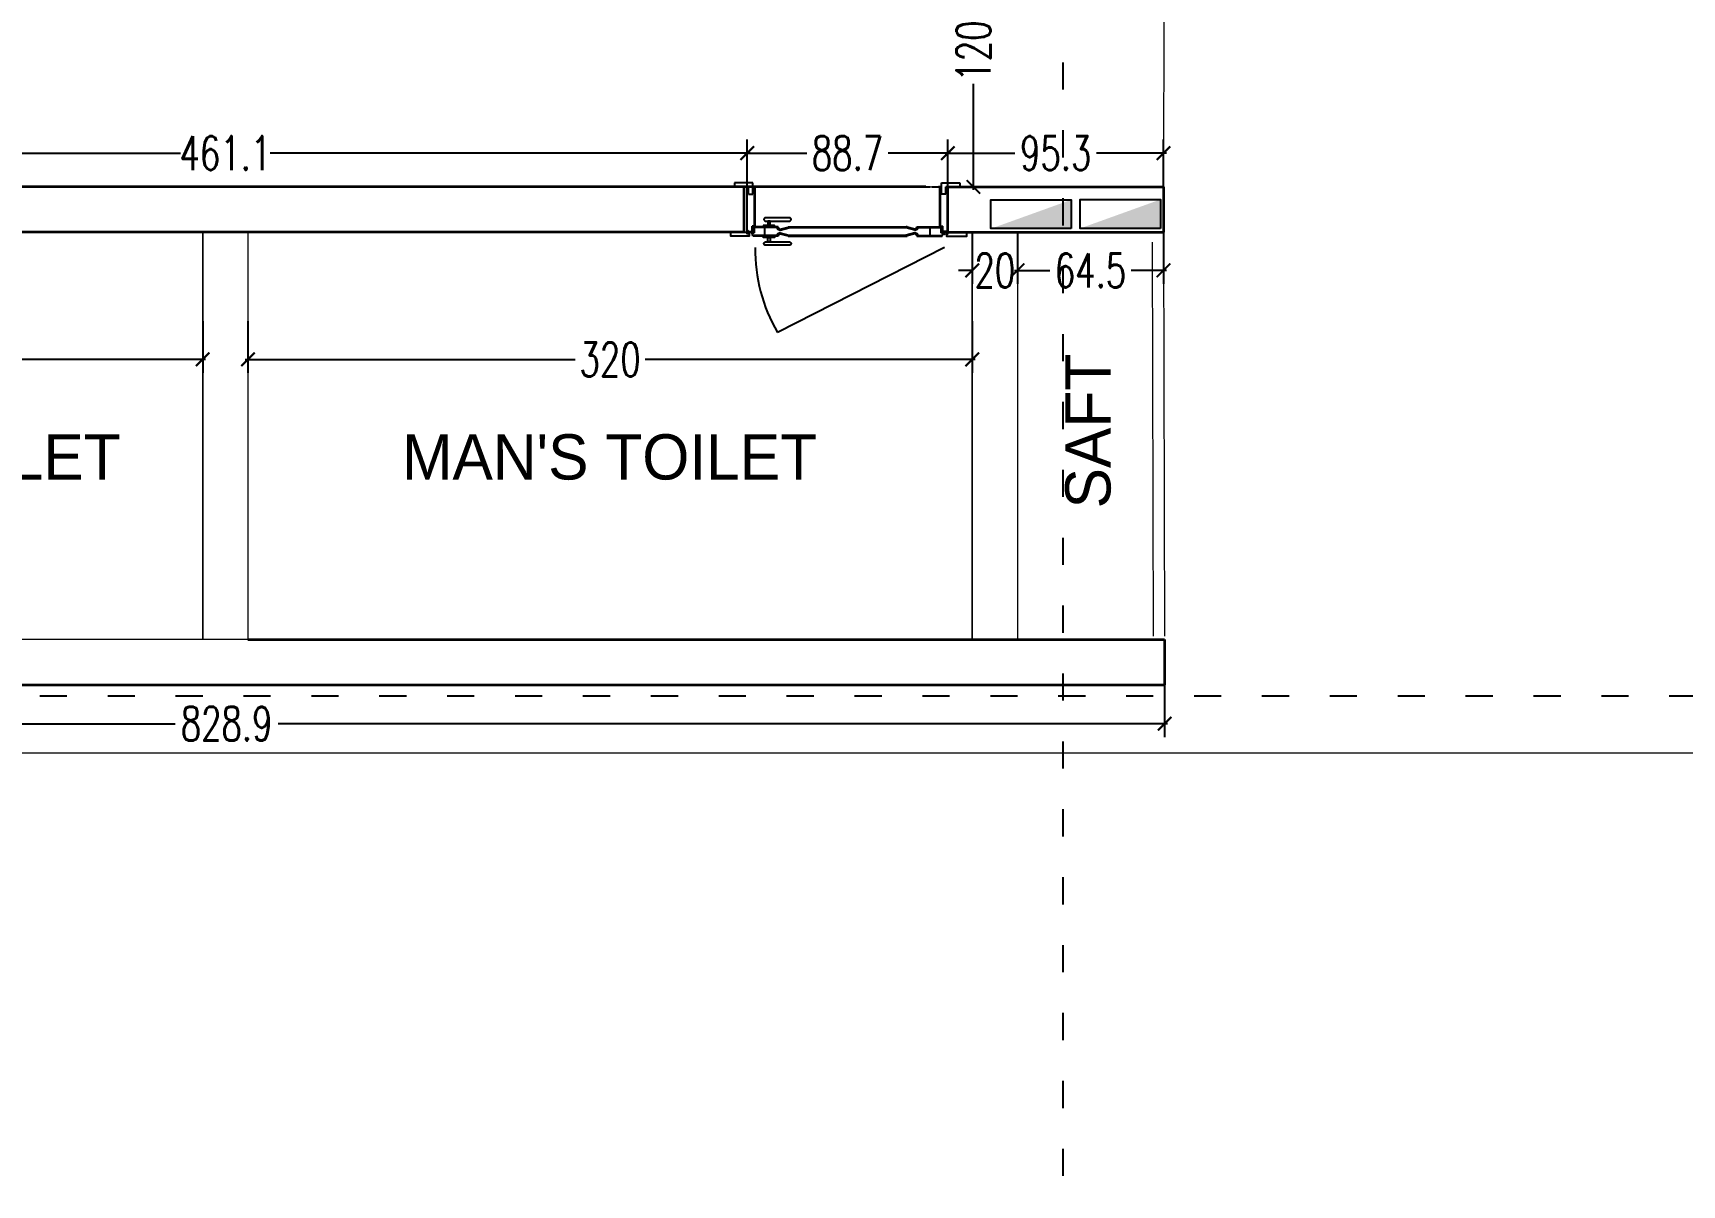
# Model space of a CAD drawing. Header units: centimetres. Extents: x -3207095 to 15275363, y -32656 to 4798027.
# Drawn here: x 699835 to 700564, y 4437864 to 4438373 of the extents above; entities that cross this region are included whole.
import ezdxf

# ---------------------------------------------------------------- set-up
doc = ezdxf.new("R2010")
doc.units = ezdxf.units.CM
for name, pattern in [('ACAD_ISO03W100', [30, 12, -18]), ('DUZ', [500, 500]), ('HIDDEN', [0.375, 0.25, -0.125])]:
    doc.linetypes.add(name, pattern=pattern)
doc.layers.get('0').update_dxf_attribs({"color": 1, "linetype": 'DUZ'})
for name, color, linetype in [('a-door', 2, 'Continuous'), ('DIM', 1, 'DUZ'), ('GOLGE', 8, 'HIDDEN'), ('LOGO', 7, 'Continuous'), ('Power_Legend$0$SMC-EL-DB', 170, 'Continuous')]:
    doc.layers.add(name, color=color, linetype=linetype)
doc.layers.add('DUVAR', color=7, linetype='Continuous', lineweight=35)
doc.layers.add('iç duvar', color=7, linetype='Continuous', lineweight=50)
doc.styles.add('DIM', font='ROMANSTW.SHX', dxfattribs={"width": 0.7})
doc.dimstyles.new('1_100', dxfattribs={"dimtxt": 15, "dimasz": 6, "dimexe": 6, "dimexo": 0, "dimgap": 2, "dimtad": 0, "dimdec": 1, "dimzin": 11, "dimdsep": 46, "dimtxsty": 'DIM', "dimblk": 'ARCHTICK', "dimcen": 3, "dimdle": 1.25, "dimclrt": 2, "dimadec": 0, "dimazin": 0, "dimtfac": 1.25, "dimtdec": 1, "dimtix": 1, "dimtofl": 0, "dimtmove": 1, "dimatfit": 3, "dimldrblk": 'ARCHTICK', "dimfxl": 20, "dimfxlon": 1, "dimtolj": 1, "dimtzin": 0, "dimarcsym": 0})

# ---------------------------------------------------------------- blocks, each defined once
blk = doc.blocks.new('_ArchTick')
at = {"color": 0, "linetype": 'ByBlock', "const_width": 0.15}
blk.add_lwpolyline([(-0.5, -0.5), (0.5, 0.5)], dxfattribs=at)
blk = doc.blocks.new('*D5125')
at = {"layer": 'Defpoints', "color": 0, "linetype": 'Continuous', "lineweight": 5, "transparency": 16777216}
for p in [(700265.1, 4438424.58), (700250.63, 4438304.58), (700265.1, 4438304.58)]:
    blk.add_point(p, dxfattribs=at)
at = {"layer": 'DIM', "color": 0, "linetype": 'Continuous', "lineweight": -2, "transparency": 16777216}
for p, q in [((700250.63, 4438425.83), (700250.63, 4438379.08)), ((700265.1, 4438424.58), (700244.63, 4438424.58)), ((700250.63, 4438303.33), (700250.63, 4438350.08)), ((700265.1, 4438304.58), (700244.63, 4438304.58))]:
    blk.add_line(p, q, dxfattribs=at)
at = {"layer": 'DIM', "color": 0, "linetype": 'Continuous', "lineweight": -2, "transparency": 16777216, "xscale": 6, "yscale": 6, "zscale": 6}
for p, rotation in [((700250.63, 4438424.58), 90), ((700250.63, 4438304.58), 270)]:
    blk.add_blockref('_ArchTick', p, dxfattribs=dict(at, rotation=rotation))
at = {"layer": 'DIM', "color": 2, "linetype": 'Continuous', "lineweight": 5, "transparency": 16777216, "insert": (700250.63, 4438364.58), "char_height": 15, "attachment_point": 5, "rotation": 90, "style": 'DIM'}
blk.add_mtext('\\A1;120', dxfattribs=at)
blk = doc.blocks.new('*D5144')
at = {"layer": 'Defpoints', "color": 0, "linetype": 'Continuous', "lineweight": 5, "transparency": 16777216}
for p in [(699590.1, 4438245.24), (699910.1, 4438245.24), (699910.1, 4438228.37)]:
    blk.add_point(p, dxfattribs=at)
at = {"layer": 'DIM', "color": 0, "linetype": 'Continuous', "lineweight": -2, "transparency": 16777216}
for p, q in [((699590.1, 4438245.24), (699590.1, 4438222.37)), ((699910.1, 4438245.24), (699910.1, 4438222.37)), ((699588.85, 4438228.37), (699734.6, 4438228.37)), ((699911.35, 4438228.37), (699765.6, 4438228.37))]:
    blk.add_line(p, q, dxfattribs=at)
at = {"layer": 'DIM', "color": 0, "linetype": 'Continuous', "lineweight": -2, "transparency": 16777216, "xscale": 6, "yscale": 6, "zscale": 6, "rotation": 180}
blk.add_blockref('_ArchTick', (699590.1, 4438228.37), dxfattribs=at)
at = {"layer": 'DIM', "color": 0, "linetype": 'Continuous', "lineweight": -2, "transparency": 16777216, "xscale": 6, "yscale": 6, "zscale": 6}
blk.add_blockref('_ArchTick', (699910.1, 4438228.37), dxfattribs=at)
at = {"layer": 'DIM', "color": 2, "linetype": 'Continuous', "lineweight": 5, "transparency": 16777216, "insert": (699750.1, 4438228.37), "char_height": 15, "attachment_point": 5, "style": 'DIM'}
blk.add_mtext('\\A1;320', dxfattribs=at)
blk = doc.blocks.new('*D5145')
at = {"layer": 'Defpoints', "color": 0, "linetype": 'Continuous', "lineweight": 5, "transparency": 16777216}
for p in [(700250.1, 4438284.58), (700270.1, 4438284.58), (700270.1, 4438267.7)]:
    blk.add_point(p, dxfattribs=at)
at = {"layer": 'DIM', "color": 0, "linetype": 'Continuous', "lineweight": -2, "transparency": 16777216}
for p, q in [((700250.1, 4438284.58), (700250.1, 4438261.7)), ((700270.1, 4438284.58), (700270.1, 4438261.7)), ((700250.1, 4438267.7), (700244.1, 4438267.7)), ((700270.1, 4438267.7), (700276.1, 4438267.7))]:
    blk.add_line(p, q, dxfattribs=at)
at = {"layer": 'DIM', "color": 0, "linetype": 'Continuous', "lineweight": -2, "transparency": 16777216, "xscale": 6, "yscale": 6, "zscale": 6}
blk.add_blockref('_ArchTick', (700250.1, 4438267.7), dxfattribs=at)
at = {"layer": 'DIM', "color": 0, "linetype": 'Continuous', "lineweight": -2, "transparency": 16777216, "xscale": 6, "yscale": 6, "zscale": 6, "rotation": 180}
blk.add_blockref('_ArchTick', (700270.1, 4438267.7), dxfattribs=at)
at = {"layer": 'DIM', "color": 2, "linetype": 'Continuous', "lineweight": 5, "transparency": 16777216, "insert": (700260.1, 4438267.7), "char_height": 15, "attachment_point": 5, "style": 'DIM'}
blk.add_mtext('\\A1;20', dxfattribs=at)
blk = doc.blocks.new('*D5146')
at = {"layer": 'Defpoints', "color": 0, "linetype": 'Continuous', "lineweight": 5, "transparency": 16777216}
for p in [(700270.1, 4438284.58), (700334.62, 4438284.58), (700334.62, 4438267.7)]:
    blk.add_point(p, dxfattribs=at)
at = {"layer": 'DIM', "color": 0, "linetype": 'Continuous', "lineweight": -2, "transparency": 16777216}
for p, q in [((700270.1, 4438284.58), (700270.1, 4438261.7)), ((700334.62, 4438284.58), (700334.62, 4438261.7)), ((700268.85, 4438267.7), (700284.36, 4438267.7)), ((700335.87, 4438267.7), (700320.36, 4438267.7))]:
    blk.add_line(p, q, dxfattribs=at)
at = {"layer": 'DIM', "color": 0, "linetype": 'Continuous', "lineweight": -2, "transparency": 16777216, "xscale": 6, "yscale": 6, "zscale": 6, "rotation": 180}
blk.add_blockref('_ArchTick', (700270.1, 4438267.7), dxfattribs=at)
at = {"layer": 'DIM', "color": 0, "linetype": 'Continuous', "lineweight": -2, "transparency": 16777216, "xscale": 6, "yscale": 6, "zscale": 6}
blk.add_blockref('_ArchTick', (700334.62, 4438267.7), dxfattribs=at)
at = {"layer": 'DIM', "color": 2, "linetype": 'Continuous', "lineweight": 5, "transparency": 16777216, "insert": (700302.36, 4438267.7), "char_height": 15, "attachment_point": 5, "style": 'DIM'}
blk.add_mtext('\\A1;64.5', dxfattribs=at)
blk = doc.blocks.new('*D5147')
at = {"layer": 'Defpoints', "color": 0, "linetype": 'Continuous', "lineweight": 5, "transparency": 16777216}
for p in [(700334.62, 4438319.51), (700239.32, 4438304.58), (700334.62, 4438304.58)]:
    blk.add_point(p, dxfattribs=at)
at = {"layer": 'DIM', "color": 0, "linetype": 'Continuous', "lineweight": -2, "transparency": 16777216}
for p, q in [((700239.32, 4438304.58), (700239.32, 4438325.51)), ((700334.62, 4438304.58), (700334.62, 4438325.51)), ((700238.07, 4438319.51), (700268.97, 4438319.51)), ((700335.87, 4438319.51), (700304.97, 4438319.51))]:
    blk.add_line(p, q, dxfattribs=at)
at = {"layer": 'DIM', "color": 0, "linetype": 'Continuous', "lineweight": -2, "transparency": 16777216, "xscale": 6, "yscale": 6, "zscale": 6, "rotation": 180}
blk.add_blockref('_ArchTick', (700239.32, 4438319.51), dxfattribs=at)
at = {"layer": 'DIM', "color": 0, "linetype": 'Continuous', "lineweight": -2, "transparency": 16777216, "xscale": 6, "yscale": 6, "zscale": 6}
blk.add_blockref('_ArchTick', (700334.62, 4438319.51), dxfattribs=at)
at = {"layer": 'DIM', "color": 2, "linetype": 'Continuous', "lineweight": 5, "transparency": 16777216, "insert": (700286.97, 4438319.51), "char_height": 15, "attachment_point": 5, "style": 'DIM'}
blk.add_mtext('\\A1;95.3', dxfattribs=at)
blk = doc.blocks.new('*D5148')
at = {"layer": 'Defpoints', "color": 0, "linetype": 'Continuous', "lineweight": 5, "transparency": 16777216}
for p in [(700150.67, 4438319.51), (700150.67, 4438304.58), (700239.32, 4438304.58)]:
    blk.add_point(p, dxfattribs=at)
at = {"layer": 'DIM', "color": 0, "linetype": 'Continuous', "lineweight": -2, "transparency": 16777216}
for p, q in [((700150.67, 4438304.58), (700150.67, 4438325.51)), ((700239.32, 4438304.58), (700239.32, 4438325.51)), ((700149.42, 4438319.51), (700176.99, 4438319.51)), ((700240.57, 4438319.51), (700212.99, 4438319.51))]:
    blk.add_line(p, q, dxfattribs=at)
at = {"layer": 'DIM', "color": 0, "linetype": 'Continuous', "lineweight": -2, "transparency": 16777216, "xscale": 6, "yscale": 6, "zscale": 6, "rotation": 180}
blk.add_blockref('_ArchTick', (700150.67, 4438319.51), dxfattribs=at)
at = {"layer": 'DIM', "color": 0, "linetype": 'Continuous', "lineweight": -2, "transparency": 16777216, "xscale": 6, "yscale": 6, "zscale": 6}
blk.add_blockref('_ArchTick', (700239.32, 4438319.51), dxfattribs=at)
at = {"layer": 'DIM', "color": 2, "linetype": 'Continuous', "lineweight": 5, "transparency": 16777216, "insert": (700194.99, 4438319.51), "char_height": 15, "attachment_point": 5, "style": 'DIM'}
blk.add_mtext('\\A1;88.7', dxfattribs=at)
blk = doc.blocks.new('*D5149')
at = {"layer": 'Defpoints', "color": 0, "linetype": 'Continuous', "lineweight": 5, "transparency": 16777216}
for p in [(699689.53, 4438319.51), (699689.53, 4438304.58), (700150.67, 4438304.58)]:
    blk.add_point(p, dxfattribs=at)
at = {"layer": 'DIM', "color": 0, "linetype": 'Continuous', "lineweight": -2, "transparency": 16777216}
for p, q in [((699689.53, 4438304.58), (699689.53, 4438325.51)), ((700150.67, 4438304.58), (700150.67, 4438325.51)), ((699688.28, 4438319.51), (699900.35, 4438319.51)), ((700151.92, 4438319.51), (699939.85, 4438319.51))]:
    blk.add_line(p, q, dxfattribs=at)
at = {"layer": 'DIM', "color": 0, "linetype": 'Continuous', "lineweight": -2, "transparency": 16777216, "xscale": 6, "yscale": 6, "zscale": 6, "rotation": 180}
blk.add_blockref('_ArchTick', (699689.53, 4438319.51), dxfattribs=at)
at = {"layer": 'DIM', "color": 0, "linetype": 'Continuous', "lineweight": -2, "transparency": 16777216, "xscale": 6, "yscale": 6, "zscale": 6}
blk.add_blockref('_ArchTick', (700150.67, 4438319.51), dxfattribs=at)
at = {"layer": 'DIM', "color": 2, "linetype": 'Continuous', "lineweight": 5, "transparency": 16777216, "insert": (699920.1, 4438319.51), "char_height": 15, "attachment_point": 5, "style": 'DIM'}
blk.add_mtext('\\A1;461.1', dxfattribs=at)
blk = doc.blocks.new('*D5152')
at = {"layer": 'Defpoints', "color": 0, "linetype": 'Continuous', "lineweight": 5, "transparency": 16777216}
for p in [(699930.1, 4438245.24), (700250.1, 4438245.24), (699930.1, 4438228.37)]:
    blk.add_point(p, dxfattribs=at)
at = {"layer": 'DIM', "color": 0, "linetype": 'Continuous', "lineweight": -2, "transparency": 16777216}
for p, q in [((699930.1, 4438245.24), (699930.1, 4438222.37)), ((700250.1, 4438245.24), (700250.1, 4438222.37)), ((699928.85, 4438228.37), (700074.6, 4438228.37)), ((700251.35, 4438228.37), (700105.6, 4438228.37))]:
    blk.add_line(p, q, dxfattribs=at)
at = {"layer": 'DIM', "color": 0, "linetype": 'Continuous', "lineweight": -2, "transparency": 16777216, "xscale": 6, "yscale": 6, "zscale": 6, "rotation": 180}
blk.add_blockref('_ArchTick', (699930.1, 4438228.37), dxfattribs=at)
at = {"layer": 'DIM', "color": 0, "linetype": 'Continuous', "lineweight": -2, "transparency": 16777216, "xscale": 6, "yscale": 6, "zscale": 6}
blk.add_blockref('_ArchTick', (700250.1, 4438228.37), dxfattribs=at)
at = {"layer": 'DIM', "color": 2, "linetype": 'Continuous', "lineweight": 5, "transparency": 16777216, "insert": (700090.1, 4438228.37), "char_height": 15, "attachment_point": 5, "style": 'DIM'}
blk.add_mtext('\\A1;320', dxfattribs=at)
blk = doc.blocks.new('*D5886')
at = {"layer": 'Defpoints', "color": 0, "linetype": 'Continuous', "lineweight": 5, "transparency": 16777216}
for p in [(699506.18, 4438084.58), (700335.1, 4438084.58), (700335.1, 4438067.41)]:
    blk.add_point(p, dxfattribs=at)
at = {"layer": 'DIM', "color": 0, "linetype": 'Continuous', "lineweight": -2, "transparency": 16777216}
for p, q in [((699506.18, 4438084.58), (699506.18, 4438061.41)), ((700335.1, 4438084.58), (700335.1, 4438061.41)), ((699504.93, 4438067.41), (699897.89, 4438067.41)), ((700336.35, 4438067.41), (699943.39, 4438067.41))]:
    blk.add_line(p, q, dxfattribs=at)
at = {"layer": 'DIM', "color": 0, "linetype": 'Continuous', "lineweight": -2, "transparency": 16777216, "xscale": 6, "yscale": 6, "zscale": 6, "rotation": 180}
blk.add_blockref('_ArchTick', (699506.18, 4438067.41), dxfattribs=at)
at = {"layer": 'DIM', "color": 0, "linetype": 'Continuous', "lineweight": -2, "transparency": 16777216, "xscale": 6, "yscale": 6, "zscale": 6}
blk.add_blockref('_ArchTick', (700335.1, 4438067.41), dxfattribs=at)
at = {"layer": 'DIM', "color": 2, "linetype": 'Continuous', "lineweight": 5, "transparency": 16777216, "insert": (699920.64, 4438067.41), "char_height": 15, "attachment_point": 5, "style": 'DIM'}
blk.add_mtext('\\A1;828.9', dxfattribs=at)

msp = doc.modelspace()

# ---------------------------------------------------------------- hatches: boundary and pattern name
at = {"layer": 'Power_Legend$0$SMC-EL-DB'}
for points in [[(700293.78, 4438286.13), (700293.78, 4438298.87), (700258.38, 4438286.13)], [(700333.23, 4438286.25), (700333.23, 4438298.99), (700297.83, 4438286.25)]]:
    msp.add_hatch(color=256, dxfattribs=at).paths.add_polyline_path(points)

# ---------------------------------------------------------------- linework, layer by layer
at = {"color": 232, "linetype": 'ACAD_ISO03W100'}
for p, q in [((700290.1, 4439979.58), (700290.1, 4436849.58)), ((701890.1, 4438079.58), (697950.1, 4438079.58))]:
    msp.add_line(p, q, dxfattribs=at)
at = {"color": 7}
for p, q in [((700149.32, 4438284.58), (700149.32, 4438304.58)), ((700239.32, 4438284.58), (700239.32, 4438304.58))]:
    msp.add_line(p, q, dxfattribs=at)
at = {"color": 30}
msp.add_line((700239.32, 4438304.58), (700239.32, 4438284.58), dxfattribs=at)
at = {"layer": 'a-door'}
for p, q in [((700153.12, 4438306.38), (700145.12, 4438306.38)), ((700145.12, 4438306.38), (700145.12, 4438304.58)), ((700145.12, 4438306.38), (700145.12, 4438304.58)), ((700151.32, 4438304.58), (700145.12, 4438304.58)), ((700150.02, 4438304.58), (700151.32, 4438304.58)), ((700150.02, 4438304.58), (700151.32, 4438304.58)), ((700150.67, 4438284.58), (700150.67, 4438304.58)), ((700151.32, 4438301.38), (700151.32, 4438304.58)), ((700151.32, 4438301.38), (700151.32, 4438304.58)), ((700153.12, 4438301.38), (700153.12, 4438306.38)), ((700153.12, 4438301.38), (700153.12, 4438306.38)), ((700153.12, 4438304.58), (700154.42, 4438304.58)), ((700153.87, 4438304.26), (700153.12, 4438304.26)), ((700153.87, 4438287.28), (700153.87, 4438304.26)), ((700154.17, 4438286.98), (700154.17, 4438304.58)), ((700236.57, 4438304.58), (700235.27, 4438304.58)), ((700235.82, 4438286.98), (700235.82, 4438304.58)), ((700236.12, 4438304.26), (700236.57, 4438304.26)), ((700236.12, 4438287.28), (700236.12, 4438304.26)), ((700236.57, 4438301.38), (700236.57, 4438306.38)), ((700236.57, 4438306.38), (700244.57, 4438306.38)), ((700239.67, 4438304.58), (700238.37, 4438304.58)), ((700238.37, 4438301.38), (700238.37, 4438304.58)), ((700238.37, 4438304.58), (700244.57, 4438304.58)), ((700239.32, 4438284.58), (700239.32, 4438304.58)), ((700244.57, 4438306.38), (700244.57, 4438304.58)), ((700151.32, 4438301.38), (700153.12, 4438301.38)), ((700151.32, 4438301.38), (700153.12, 4438301.38)), ((700238.37, 4438301.38), (700236.57, 4438301.38)), ((700153.87, 4438287.28), (700152.87, 4438287.28)), ((700152.87, 4438284.89), (700152.87, 4438287.28)), ((700154.17, 4438286.98), (700153.17, 4438286.98)), ((700153.17, 4438284.58), (700153.17, 4438286.98)), ((700164.3, 4438286.98), (700153.47, 4438286.98)), ((700153.47, 4438286.98), (700153.47, 4438284.58)), ((700164.3, 4438286.68), (700164.3, 4438286.98)), ((700168.7, 4438286.98), (700169.1, 4438286.98)), ((700168.7, 4438286.98), (700168.7, 4438286.75)), ((700168.7, 4438286.98), (700168.7, 4438286.75)), ((700169.1, 4438286.98), (700221.29, 4438286.98)), ((700221.29, 4438286.98), (700220.89, 4438286.98)), ((700221.29, 4438286.98), (700221.29, 4438286.75)), ((700221.29, 4438286.98), (700221.29, 4438286.75)), ((700225.69, 4438286.98), (700236.52, 4438286.98)), ((700225.69, 4438286.68), (700225.69, 4438286.98)), ((700235.82, 4438286.98), (700236.82, 4438286.98)), ((700236.12, 4438287.28), (700237.12, 4438287.28)), ((700236.52, 4438286.98), (700236.52, 4438284.58)), ((700236.82, 4438284.58), (700236.82, 4438286.98)), ((700237.12, 4438284.89), (700237.12, 4438287.28)), ((700150.97, 4438284.89), (700152.87, 4438284.89)), ((700150.97, 4438284.58), (700153.17, 4438284.58)), ((700153.21, 4438282.78), (700152.77, 4438284.58)), ((700152.77, 4438284.58), (700153.47, 4438284.58)), ((700152.84, 4438284.28), (700153.77, 4438284.28)), ((700163.9, 4438283.08), (700153.13, 4438283.08)), ((700164.3, 4438282.78), (700153.21, 4438282.78)), ((700163.9, 4438286.68), (700153.77, 4438286.68)), ((700153.77, 4438286.68), (700153.77, 4438284.28)), ((700158.52, 4438283.08), (700158.52, 4438286.68)), ((700164.3, 4438283.08), (700164.3, 4438282.78)), ((700164.9, 4438286.08), (700165.12, 4438286.08)), ((700164.9, 4438285.48), (700164.9, 4438285.68)), ((700165.2, 4438285.48), (700164.9, 4438285.48)), ((700164.9, 4438284.28), (700164.9, 4438284.08)), ((700165.2, 4438284.28), (700164.9, 4438284.28)), ((700164.9, 4438283.68), (700165.12, 4438283.68)), ((700165.12, 4438285.88), (700165.12, 4438286.08)), ((700165.12, 4438285.88), (700165.27, 4438285.88)), ((700165.12, 4438283.88), (700165.27, 4438283.88)), ((700165.12, 4438283.88), (700165.12, 4438283.68)), ((700165.2, 4438285.48), (700169.1, 4438286.48)), ((700165.2, 4438284.28), (700169.1, 4438283.28)), ((700165.27, 4438285.88), (700168.7, 4438286.75)), ((700165.27, 4438283.88), (700168.7, 4438283)), ((700168.7, 4438282.78), (700168.7, 4438283)), ((700168.7, 4438282.78), (700168.7, 4438283)), ((700168.7, 4438282.78), (700169.1, 4438282.78)), ((700169.1, 4438286.58), (700220.89, 4438286.58)), ((700169.1, 4438286.58), (700169.1, 4438286.48)), ((700169.1, 4438283.18), (700169.1, 4438283.28)), ((700169.1, 4438283.18), (700220.89, 4438283.18)), ((700169.1, 4438282.78), (700221.29, 4438282.78)), ((700220.89, 4438286.58), (700220.89, 4438286.48)), ((700224.79, 4438285.48), (700220.89, 4438286.48)), ((700224.79, 4438284.28), (700220.89, 4438283.28)), ((700220.89, 4438283.18), (700220.89, 4438283.28)), ((700221.29, 4438282.78), (700220.89, 4438282.78)), ((700224.71, 4438285.88), (700221.29, 4438286.75)), ((700224.71, 4438283.88), (700221.29, 4438283)), ((700221.29, 4438282.78), (700221.29, 4438283)), ((700221.29, 4438282.78), (700221.29, 4438283)), ((700224.86, 4438285.88), (700224.71, 4438285.88)), ((700224.86, 4438283.88), (700224.71, 4438283.88)), ((700224.79, 4438285.48), (700225.09, 4438285.48)), ((700224.79, 4438284.28), (700225.09, 4438284.28)), ((700225.09, 4438286.08), (700224.86, 4438286.08)), ((700224.86, 4438285.88), (700224.86, 4438286.08)), ((700224.86, 4438283.88), (700224.86, 4438283.68)), ((700225.09, 4438283.68), (700224.86, 4438283.68)), ((700225.09, 4438285.48), (700225.09, 4438285.68)), ((700225.09, 4438284.28), (700225.09, 4438284.08)), ((700225.69, 4438283.08), (700225.69, 4438282.78)), ((700225.69, 4438282.78), (700236.78, 4438282.78)), ((700226.09, 4438286.68), (700236.22, 4438286.68)), ((700226.09, 4438283.08), (700236.85, 4438283.08)), ((700231.47, 4438283.08), (700231.47, 4438286.68)), ((700236.22, 4438286.68), (700236.22, 4438284.28)), ((700237.15, 4438284.28), (700236.22, 4438284.28)), ((700237.22, 4438284.58), (700236.52, 4438284.58)), ((700236.78, 4438282.78), (700237.22, 4438284.58)), ((700239.02, 4438284.58), (700236.82, 4438284.58)), ((700239.02, 4438284.89), (700237.12, 4438284.89)), ((700239.82, 4438284.58), (700239.32, 4438284.58))]:
    msp.add_line(p, q, dxfattribs=at)
for points in [[(700157.77, 4438287.48), (700157.77, 4438286.98), (700162.77, 4438286.98), (700162.77, 4438287.48)], [(700159.77, 4438289.48), (700159.77, 4438287.48), (700160.77, 4438287.48), (700160.77, 4438289.48)], [(700150.67, 4438285.33), (700150.97, 4438285.33), (700150.97, 4438283.83), (700150.67, 4438283.83)], [(700150.67, 4438285.33), (700150.97, 4438285.33), (700150.97, 4438283.83), (700150.67, 4438283.83)], [(700157.77, 4438282.28), (700157.77, 4438282.78), (700162.77, 4438282.78), (700162.77, 4438282.28)], [(700159.77, 4438280.28), (700159.77, 4438282.28), (700160.77, 4438282.28), (700160.77, 4438280.28)], [(700239.32, 4438285.33), (700239.02, 4438285.33), (700239.02, 4438283.83), (700239.32, 4438283.83)]]:
    msp.add_lwpolyline(points, close=True, dxfattribs=at)
for points in [[(700158.07, 4438290.28), (700158.07, 4438290.18, 0.414214), (700158.77, 4438289.48), (700169.37, 4438289.48, 0.414214), (700170.07, 4438290.18), (700170.07, 4438290.28, 0.414214), (700169.37, 4438290.98), (700158.77, 4438290.98, 0.414214)], [(700158.07, 4438279.48), (700158.07, 4438279.58, -0.414214), (700158.77, 4438280.28), (700169.37, 4438280.28, -0.414214), (700170.07, 4438279.58), (700170.07, 4438279.48, -0.414214), (700169.37, 4438278.78), (700158.77, 4438278.78, -0.414214)]]:
    msp.add_lwpolyline(points, format="xyb", close=True, dxfattribs=at)
for points in [[(700150.97, 4438284.58), (700151.47, 4438284.58), (700151.47, 4438282.78), (700143.47, 4438282.78), (700143.47, 4438284.58), (700150.67, 4438284.58)], [(700239.27, 4438284.58), (700238.77, 4438284.58), (700238.77, 4438282.78), (700247.77, 4438282.78), (700247.77, 4438284.58), (700239.57, 4438284.58)]]:
    msp.add_lwpolyline(points, dxfattribs=at)
msp.add_circle((700237.67, 4438284.08), 0.5, dxfattribs=at)
for centre, radius, start, end in [((700164.9, 4438286.68), 1, 180, 270), ((700164.9, 4438283.08), 1, 90, 180), ((700164.9, 4438286.68), 0.6, 180, 270), ((700164.9, 4438283.08), 0.6, 90, 180), ((700225.09, 4438286.68), 0.6, 270, 0), ((700225.09, 4438286.68), 1, 270, 0), ((700225.09, 4438283.08), 1, 0, 90), ((700225.09, 4438283.08), 0.6, 0, 90)]:
    msp.add_arc(centre, radius, start, end, dxfattribs=at)
at = {"layer": 'DUVAR'}
for p, q in [((700229.62, 4438304.58), (699690.88, 4438304.58)), ((700149.32, 4438284.58), (700149.32, 4438304.58)), ((700239.32, 4438284.58), (700239.32, 4438304.58)), ((700239.32, 4438284.58), (700239.32, 4438304.58)), ((700239.67, 4438304.58), (700250.1, 4438304.58)), ((700249.62, 4438304.58), (700334.62, 4438304.58)), ((700334.62, 4438304.58), (700334.62, 4438284.58)), ((700149.32, 4438284.58), (699690.88, 4438284.58)), ((700239.82, 4438284.58), (700250.1, 4438284.58)), ((700249.62, 4438284.58), (700334.62, 4438284.58)), ((699930.1, 4438104.58), (700335.1, 4438104.58)), ((700335.1, 4438104.58), (700335.1, 4438084.58)), ((699505.1, 4438084.58), (700335.1, 4438084.58))]:
    msp.add_line(p, q, dxfattribs=at)
at = {"layer": 'GOLGE', "ltscale": 0.5}
msp.add_line((700154.42, 4438304.58), (700236.57, 4438304.58), dxfattribs=at)
at = {"layer": 'iç duvar', "color": 251, "lineweight": 5}
for p, q in [((700335.1, 4438544.58), (700334.62, 4438304.58)), ((700329.62, 4438280.14), (700330.1, 4438106.13)), ((700334.62, 4438280.14), (700335.1, 4438106.13))]:
    msp.add_line(p, q, dxfattribs=at)
at = {"layer": 'iç duvar', "color": 7, "lineweight": 18}
msp.add_line((699910.1, 4438104.58), (699505.1, 4438104.58), dxfattribs=at)
for points in [[(699690.88, 4438304.58), (700149.32, 4438304.58), (700149.32, 4438284.58), (699690.88, 4438284.58)], [(699910.1, 4438284.58), (699930.1, 4438284.58), (699930.1, 4438104.58), (699910.1, 4438104.58)], [(700250.1, 4438284.58), (700270.1, 4438284.58), (700270.1, 4438104.58), (700250.1, 4438104.58)]]:
    msp.add_lwpolyline(points, close=True, dxfattribs=at)
for points in [[(699910.1, 4438284.58), (699910.1, 4438104.58)], [(699930.1, 4438284.58), (699930.1, 4438104.58)], [(700250.1, 4438284.58), (700250.1, 4438104.58)], [(700270.1, 4438284.58), (700270.1, 4438104.58)]]:
    msp.add_lwpolyline(points, dxfattribs=at)
at = {"layer": 'iç duvar', "color": 7, "linetype": 'Continuous', "lineweight": 5}
msp.add_lwpolyline([(699135.1, 4438054.58), (700705.1, 4438054.58), (700705.1, 4436994.58), (699135.1, 4436994.58)], close=True, dxfattribs=at)
at = {"layer": 'LOGO'}
msp.add_line((700237.78, 4438277.78), (700164.07, 4438240.28), dxfattribs=at)
msp.add_arc((700226.6, 4438276.77), 72.39, 179.20366, 210.27161, dxfattribs=at)
at = {"layer": 'Power_Legend$0$SMC-EL-DB', "ltscale": 0.8}
for points in [[(700293.78, 4438286.13), (700258.38, 4438286.13), (700258.38, 4438298.87), (700293.78, 4438298.87)], [(700333.23, 4438286.25), (700297.83, 4438286.25), (700297.83, 4438298.99), (700333.23, 4438298.99)]]:
    msp.add_lwpolyline(points, close=True, dxfattribs=at)

# ---------------------------------------------------------------- texts
at = {"insert": (700291.21, 4438162.52), "char_height": 20, "attachment_point": 1, "rotation": 90}
msp.add_mtext_dynamic_manual_height_columns('{\\fCentury Gothic|b0|i0|c162|p34;\\C7;SAFT}', width=80.9215, gutter_width=12.5, heights=[0], dxfattribs=at)
at = {"char_height": 20, "attachment_point": 1}
for s, width, insert in [("{\\fCentury Gothic|b0|i0|c162|p34;\\C7;WOMEN'S TOILET}", 238.5941, (699644.39, 4438195.28)), ("{\\fCentury Gothic|b0|i0|c162|p34;\\C7;MAN'S TOILET}", 175.9451, (699998.17, 4438195.28))]:
    msp.add_mtext_dynamic_manual_height_columns(s, width=width, gutter_width=12.5, heights=[0], dxfattribs=dict(at, insert=insert))

# ---------------------------------------------------------------- dimensions: what is measured, and where the dimension line sits
at = {"layer": 'DIM', "linetype": 'Continuous', "lineweight": 5}
for base, p1, p2, angle, picture, middle in [((700250.63, 4438304.58), (700265.1, 4438424.58), (700265.1, 4438304.58), 90, '*D5125', (700250.63, 4438364.58)), ((699930.1, 4438228.37), (700250.1, 4438245.24), (699930.1, 4438245.24), 180, '*D5152', (700090.1, 4438228.37))]:
    dim = msp.add_linear_dim(base=base, p1=p1, p2=p2, angle=angle, dimstyle='1_100', dxfattribs=at)
    dim.commit()
    dim.dimension.update_dxf_attribs({"geometry": picture, "text_midpoint": middle})
for base, p1, p2, picture, middle in [((699689.53, 4438319.51), (700150.67, 4438304.58), (699689.53, 4438304.58), '*D5149', (699920.1, 4438319.51)), ((700150.6657, 4438319.51), (700239.3199, 4438304.5769), (700150.6657, 4438304.5769), '*D5148', (700194.9928, 4438319.51)), ((700334.62, 4438319.51), (700239.32, 4438304.58), (700334.62, 4438304.58), '*D5147', (700286.97, 4438319.51)), ((700270.1, 4438267.7), (700250.1, 4438284.58), (700270.1, 4438284.58), '*D5145', (700260.1, 4438267.7)), ((700334.62, 4438267.7), (700270.1, 4438284.58), (700334.62, 4438284.58), '*D5146', (700302.36, 4438267.7)), ((699910.1, 4438228.37), (699590.1, 4438245.24), (699910.1, 4438245.24), '*D5144', (699750.1, 4438228.37)), ((700335.1, 4438067.41), (699506.18, 4438084.58), (700335.1, 4438084.58), '*D5886', (699920.64, 4438067.41))]:
    dim = msp.add_linear_dim(base=base, p1=p1, p2=p2, dimstyle='1_100', dxfattribs=at)
    dim.commit()
    dim.dimension.update_dxf_attribs({"geometry": picture, "text_midpoint": middle})

doc.saveas('drawing.dxf')
